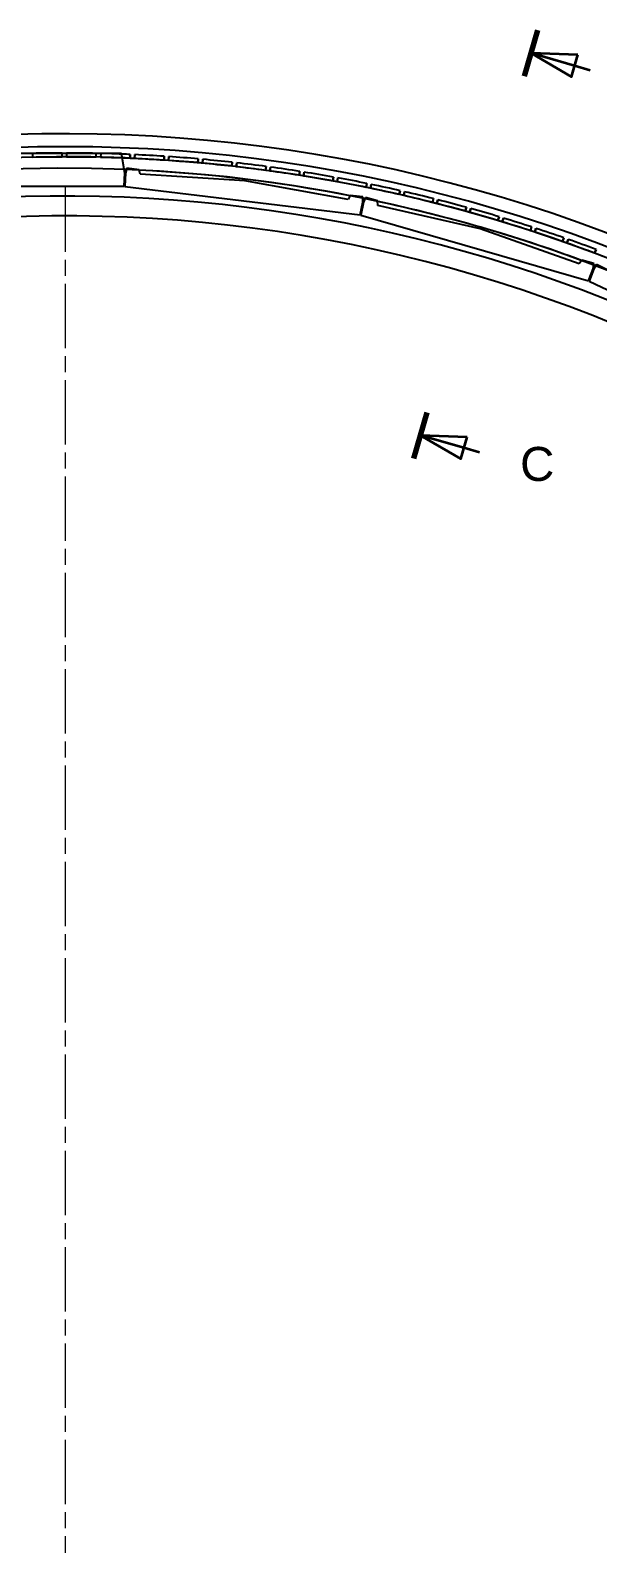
# Model space of a CAD drawing. Header units: millimetres. Extents: x -4172 to 126100, y -2 to 142133.
# Drawn here: x 56727 to 61736, y 23247 to 36602 of the extents above; entities that cross this region are included whole.
import ezdxf

# ---------------------------------------------------------------- set-up
doc = ezdxf.new("R2010")
doc.units = ezdxf.units.MM
doc.header["$LTSCALE"] = 100
doc.linetypes.add('CHAIN', pattern=[0.3543, 0.2362, -0.0295, 0.0591, -0.0295])
for name, color, linetype, lineweight in [('Center Mark', 7, 'Continuous', 18), ('Section Line', 7, 'CHAIN', 35), ('Visible', 7, 'Continuous', 25)]:
    doc.layers.add(name, color=color, linetype=linetype, lineweight=lineweight)
doc.styles.add('Title', font='arial.ttf')

# ---------------------------------------------------------------- blocks, each defined once
blk = doc.blocks.new('2dTransSection0')
at = {"layer": 'Section Line', "linetype": 'Continuous', "lineweight": 70}
for p, q in [((610.89, 361.97), (612.06, 366.02)), ((601.12, 328.24), (602.29, 332.3))]:
    blk.add_line(p, q, dxfattribs=at)
at = {"layer": 'Section Line', "linetype": 'Continuous'}
for p, q in [((615.31, 362.88), (611.47, 363.99)), ((615.59, 363.84), (611.47, 363.99)), ((611.47, 363.99), (615.04, 361.92)), ((615.04, 361.92), (615.59, 363.84)), ((616.69, 362.48), (615.31, 362.88)), ((605.55, 329.16), (601.71, 330.27)), ((605.83, 330.12), (601.71, 330.27)), ((601.71, 330.27), (605.27, 328.2)), ((605.27, 328.2), (605.83, 330.12)), ((606.92, 328.76), (605.55, 329.16))]:
    blk.add_line(p, q, dxfattribs=at)
at = {"layer": 'Section Line', "linetype": 'Continuous', "flags": 128}
for points in [[(615.59, 363.84), (611.47, 363.99), (615.04, 361.92), (615.59, 363.84)], [(605.83, 330.12), (601.71, 330.27), (605.27, 328.2), (605.83, 330.12)]]:
    blk.add_lwpolyline(points, dxfattribs=at)
at = {"layer": 'Section Line'}
for points in [[(615.59, 363.84), (611.47, 363.99), (615.04, 361.92), (615.59, 363.84)], [(605.83, 330.12), (601.71, 330.27), (605.27, 328.2), (605.83, 330.12)]]:
    blk.add_solid(points, dxfattribs=at)
at = {"layer": 'Section Line', "char_height": 3, "attachment_point": 7, "style": 'Title'}
for insert in [(620.27, 359.93), (610.5, 326.21)]:
    blk.add_mtext('C', dxfattribs=dict(at, insert=insert))

msp = doc.modelspace()

# ---------------------------------------------------------------- linework, layer by layer
at = {"layer": 'Center Mark', "linetype": 'CHAIN', "ltscale": 23.990969}
msp.add_line((57036.78, 35213.64), (57036.78, 9193.64), dxfattribs=at)
at = {"layer": 'Visible'}
for p, q in [((57531.78, 35515.44), (56541.78, 35515.44)), ((56746.87, 35515.48), (56747.69, 35480.49)), ((56746.87, 35515.44), (56746.87, 35515.48)), ((57007.81, 35483.6), (57007.79, 35518.6)), ((57007.79, 35518.6), (57007.79, 35515.44)), ((57047.79, 35515.44), (57047.79, 35518.63)), ((57047.79, 35518.63), (57047.81, 35483.63)), ((57307.94, 35480.87), (57308.71, 35515.86)), ((57308.71, 35515.86), (57308.7, 35515.44)), ((57348.7, 35514.98), (57347.93, 35479.99)), ((57561.78, 35340.44), (57531.78, 35515.44)), ((57607.93, 35471.35), (57609.48, 35506.31)), ((57609.48, 35506.31), (57607.93, 35471.35)), ((57647.89, 35469.57), (57649.45, 35504.53)), ((57649.45, 35504.53), (57647.89, 35469.57)), ((57909.97, 35489.97), (57907.62, 35455.05)), ((57907.62, 35455.05), (57909.97, 35489.97)), ((57949.88, 35487.29), (57947.53, 35452.37)), ((57947.53, 35452.37), (57949.88, 35487.29)), ((58206.88, 35431.99), (58210.01, 35466.85)), ((58210.01, 35466.85), (58206.88, 35431.99)), ((58246.72, 35428.4), (58249.85, 35463.26)), ((58249.85, 35463.26), (58246.72, 35428.4)), ((58509.45, 35436.94), (58505.53, 35402.17)), ((58505.53, 35402.17), (58509.45, 35436.94)), ((58549.2, 35432.46), (58545.28, 35397.68)), ((58545.28, 35397.68), (58549.2, 35432.46)), ((58803.44, 35365.6), (58808.14, 35400.28)), ((58808.14, 35400.28), (58803.44, 35365.6)), ((58843.07, 35360.22), (58847.78, 35394.9)), ((58847.78, 35394.9), (58843.07, 35360.22)), ((57557.15, 35225.44), (57561.78, 35340.44)), ((57567.77, 35340.2), (57563.14, 35224.92)), ((57579.54, 35384.1), (57567.77, 35340.2)), ((57689.1, 35370.81), (57579.54, 35384.1)), ((57697.53, 35331.51), (57689.1, 35370.81)), ((58622.32, 35272.7), (57697.53, 35331.51)), ((59534.34, 35108.67), (58622.32, 35272.7)), ((59105.93, 35356.88), (59100.44, 35322.31)), ((59100.44, 35322.31), (59105.93, 35356.88)), ((59145.43, 35350.61), (59139.94, 35316.04)), ((59139.94, 35316.04), (59145.43, 35350.61)), ((59396.39, 35272.33), (59402.66, 35306.76)), ((59402.66, 35306.76), (59396.39, 35272.33)), ((59435.74, 35265.16), (59442.01, 35299.59)), ((59442.01, 35299.59), (59435.74, 35265.16)), ((56516.4, 35225.44), (57557.15, 35225.44)), ((57563.14, 35224.92), (59639.34, 34973.03)), ((59551.92, 35144.81), (59534.34, 35108.67)), ((59661.48, 35131.52), (59551.92, 35144.81)), ((59662.41, 35086.08), (59661.48, 35131.52)), ((59686.95, 35126.32), (59668.29, 35084.88)), ((59792.96, 35095.63), (59686.95, 35126.32)), ((59698.18, 35249.95), (59691.13, 35215.66)), ((59691.13, 35215.66), (59698.18, 35249.95)), ((59737.36, 35241.89), (59730.31, 35207.61)), ((59730.31, 35207.61), (59737.36, 35241.89)), ((59984.52, 35152.35), (59992.34, 35186.47)), ((59992.34, 35186.47), (59984.52, 35152.35)), ((60023.5, 35143.41), (60031.32, 35177.53)), ((60031.32, 35177.53), (60023.5, 35143.41)), ((59639.34, 34973.03), (59662.41, 35086.08)), ((59668.29, 35084.88), (59645.22, 34971.83)), ((59794.97, 35055.48), (59792.96, 35095.63)), ((60698.35, 34849.08), (59794.97, 35055.48)), ((60284.99, 35116.36), (60276.4, 35082.43)), ((60276.4, 35082.43), (60284.99, 35116.36)), ((60323.76, 35106.54), (60315.17, 35072.61)), ((60315.17, 35072.61), (60323.76, 35106.54)), ((60566.62, 35005.92), (60575.98, 35039.65)), ((60575.98, 35039.65), (60566.62, 35005.92)), ((60605.17, 34995.23), (60614.52, 35028.96)), ((60614.52, 35028.96), (60605.17, 34995.23)), ((59645.22, 34971.83), (61654.13, 34390.14)), ((60865.16, 34956.39), (60855.05, 34922.88)), ((60855.05, 34922.88), (60865.16, 34956.39)), ((60903.45, 34944.83), (60893.34, 34911.32)), ((60893.34, 34911.32), (60903.45, 34944.83)), ((61141.52, 34833.34), (61152.39, 34866.61)), ((61152.39, 34866.61), (61141.52, 34833.34)), ((61572.25, 34540.86), (60698.35, 34849.08)), ((61179.54, 34820.92), (61190.41, 34854.19)), ((61190.41, 34854.19), (61179.54, 34820.92)), ((61437.51, 34770.37), (61425.9, 34737.35)), ((61425.9, 34737.35), (61437.51, 34770.37)), ((61475.25, 34757.09), (61463.63, 34724.07)), ((61463.63, 34724.07), (61475.25, 34757.09)), ((61708.03, 34634.96), (61720.39, 34667.7)), ((61720.39, 34667.7), (61708.03, 34634.96)), ((61595.4, 34573.72), (61572.25, 34540.86)), ((61701.41, 34543.02), (61595.4, 34573.72)), ((61654.13, 34390.14), (61695.04, 34498.02)), ((61700.65, 34495.89), (61659.74, 34388.01)), ((61695.04, 34498.02), (61701.41, 34543.02)), ((61725.72, 34533.81), (61700.65, 34495.89)), ((61825.42, 34486.5), (61725.72, 34533.81)), ((61659.74, 34388.01), (63549.32, 33491.58))]:
    msp.add_line(p, q, dxfattribs=at)
for radius, start, end in [(13485, 28.544026, 94.028101), (13371, 28.551272, 94.19894), (13280, 28.557145, 197.711171), (13315, 90.124741, 91.247581), (13315, 90.124741, 91.247581), (13280, 90.124968, 91.247354), (13315, 88.829777, 89.952617), (13315, 88.829777, 89.952617), (13280, 88.830004, 89.95239), (13280, 87.53504, 88.657426), (13315, 87.534813, 88.657653), (13315, 87.534813, 87.865011), (13280, 49.578862, 87.83329), (13280, 87.53504, 87.83329), (13280, 86.240076, 87.362462), (13280, 86.240076, 87.362462), (13315, 86.239849, 87.362689), (13315, 86.239849, 87.362689), (13280, 84.945112, 86.067498), (13280, 84.945112, 86.067498), (13315, 84.944885, 86.067725), (13315, 84.944885, 86.067725), (13280, 83.650147, 84.772534), (13280, 83.650147, 84.772534), (13315, 83.649921, 84.772761), (13315, 83.649921, 84.772761), (13280, 82.355183, 83.47757), (13280, 82.355183, 83.47757), (13315, 82.354957, 83.477797), (13315, 82.354957, 83.477797), (13315, 81.059993, 82.182833), (13315, 81.059993, 82.182833), (13180, 28.563693, 197.602167), (13180, 87.653264, 87.741711), (13180, 79.005394, 87.159943), (13280, 81.060219, 82.182606), (13280, 81.060219, 82.182606), (13280, 79.765255, 80.887642), (13280, 79.765255, 80.887642), (13315, 79.765029, 80.887869), (13315, 79.765029, 80.887869), (13280, 78.470291, 79.592678), (13280, 78.470291, 79.592678), (13315, 78.470065, 79.592905), (13315, 78.470065, 79.592905), (12935, 50.759552, 175.397494), (13280, 77.175327, 78.297714), (13280, 77.175327, 78.297714), (13315, 77.175101, 78.29794), (13315, 77.175101, 78.29794), (13280, 75.880363, 77.00275), (13280, 75.880363, 77.00275), (13315, 75.880137, 77.002976), (13315, 75.880137, 77.002976), (13180, 78.421857, 78.512072), (13180, 69.773986, 77.928535), (13280, 74.585399, 75.707786), (13280, 74.585399, 75.707786), (13315, 74.585172, 75.708012), (13315, 74.585172, 75.708012), (13280, 73.290435, 74.412822), (13280, 73.290435, 74.412822), (13315, 73.290208, 74.413048), (13315, 73.290208, 74.413048), (12760, 48.304598, 177.365518), (13280, 71.995471, 73.117858), (13280, 71.995471, 73.117858), (13315, 71.995244, 73.118084), (13315, 71.995244, 73.118084), (13280, 70.700507, 71.822894), (13280, 70.700507, 71.822894), (13315, 70.70028, 71.82312), (13315, 70.70028, 71.82312), (13280, 69.405543, 70.527929), (13280, 69.405543, 70.527929), (13315, 69.405316, 70.528156), (13315, 69.405316, 70.528156), (13180, 69.190449, 69.280665), (13280, 289.616559, 26.831303), (13180, 289.64567, 26.824756)]:
    msp.add_arc((57036.78, 22203.64), radius, start, end, dxfattribs=at)

# ---------------------------------------------------------------- block references
at = {"layer": 'Section Line', "xscale": 100, "yscale": 100, "zscale": 100}
msp.add_blockref('2dTransSection0', (0, 0), dxfattribs=at)

doc.saveas('drawing.dxf')
